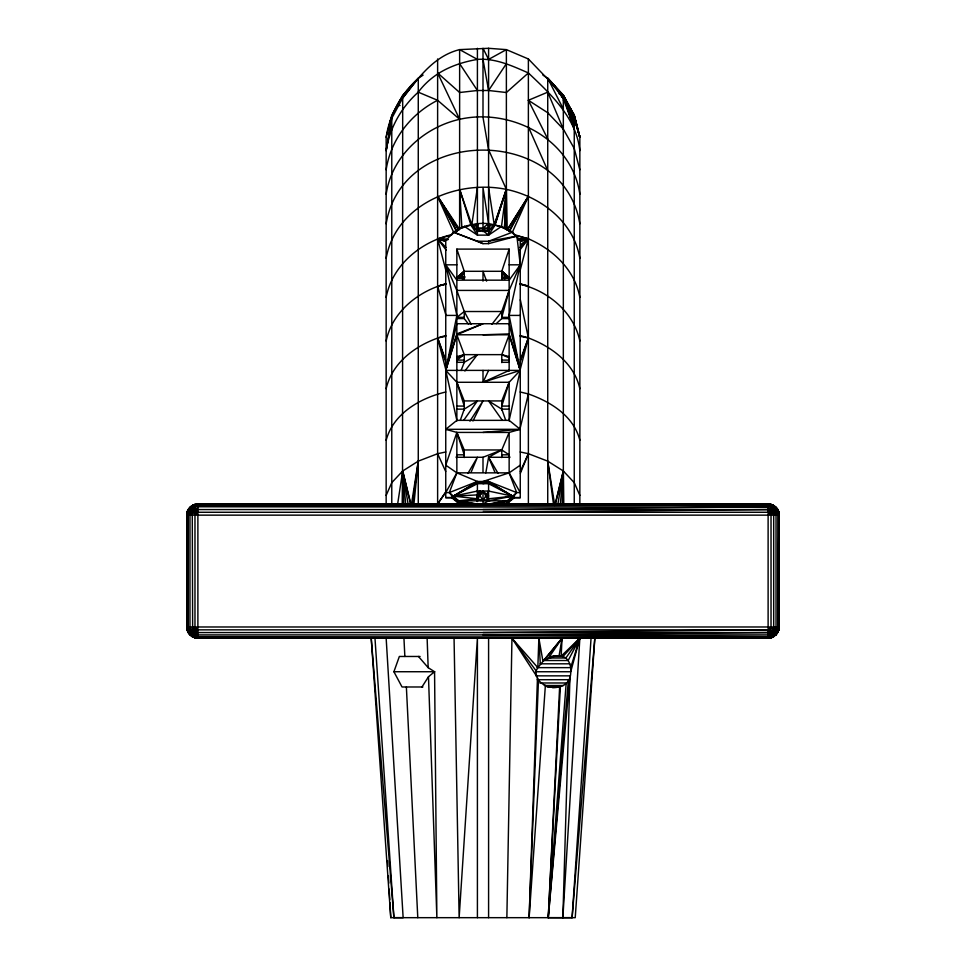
<?xml version="1.0" encoding="UTF-8"?>
<svg xmlns="http://www.w3.org/2000/svg" width="966" height="966" viewBox="0 0 966 966"><rect width="100%" height="100%" fill="white"/><g stroke="black" fill="none" stroke-linecap="round" stroke-linejoin="round"><path stroke-width="1.45" d="M528.378 58.974L528.378 503.95L464.006 503.95L453.368 497.768L445.749 497.768L445.749 240.703L453.452 232.178L458.657 228.93L459.623 229.425L459.635 49.616L488.591 48.3L506.377 49.628L528.378 58.974L563.335 95.26L574.251 115.268L579.841 137.22L579.841 504.361M768.115 503.986C774.116 503.902 779.188 509.154 778.934 515.144L778.91 626.982C779.248 632.984 774.092 638.272 768.115 638.14L197.885 638.14C192.946 638.164 188.346 634.626 187.102 629.856L187.102 512.27C188.358 507.5 192.959 504.023 197.885 503.974L768.115 503.986C773.911 503.986 779.707 509.118 778.934 515.144L777.811 626.982C777.956 632.488 774.261 638.611 768.115 638.14L768.115 503.986L553.615 504.361M402.52 504.88L402.689 98.037C418.133 78.174 433.843 55.968 459.635 49.616L477.409 59.397C495.401 58.032 512.306 65.905 528.378 72.957C551.091 94.547 576.219 117.562 579.841 150.624M402.424 505.182L402.689 471.01L418.266 461.144L437.622 453.706L445.809 451.979M501.728 279.138L501.777 271.301L509.142 249.107L456.858 249.107L456.858 421.055M477.433 231.78L477.554 224.498C470.442 224.837 462.134 225.67 456.918 230.85M197.885 638.14C191.884 638.236 186.788 633.02 187.102 626.982L187.102 512.27L188.189 509.565L194.975 504.361L771.025 504.361L777.811 509.565L778.91 512.27L778.91 629.88L776.036 634.904L773.223 635.58L768.115 634.904L197.885 634.904L192.814 635.58L189.976 634.904L188.189 632.561L187.102 629.856L194.975 637.777L197.885 638.14L197.885 503.974L412.385 504.361M477.433 231.707L477.554 224.498L475.248 225.754M520.251 497.55L514.298 497.502L507.319 503.636L502.03 503.95L512.632 497.792L516.689 492.588L488.591 481.491L477.409 481.466L456.858 472.857L445.749 492.588L449.299 492.588L453.452 496.15L477.409 494.906L483 491.066L483 504.047L507.476 503.95L507.355 500.823L512.572 496.15L516.689 492.588L520.251 492.588L509.142 472.857L456.858 472.857L445.749 465.177L456.858 432.418L509.142 432.442L520.251 429.315L509.142 420.355L456.858 420.355L445.749 429.315L456.858 432.418L464.248 449.963L464.248 457.582M552.117 504.361L547.734 503.95L547.734 78.306C559.628 89.5 565.919 104.449 574.251 118.118L579.841 137.22L574.251 115.268L563.335 95.26L547.734 78.306L542.892 75.094M477.204 501.608L477.325 495.582M506.86 917.676L511.956 638.2L537.833 667.639L536.13 670.863C534.512 690.738 571.365 694.747 570.737 671.744L579.841 638.2L483 638.188L768.115 637.777L773.706 636.666L772.353 633.237L776.036 626.982L776.036 515.144L774.575 508.708L773.223 506.57L768.115 505.52L483 504.361M499.76 503.95L490.692 503.986L507.355 500.823L512.572 499.011L512.632 497.792L520.251 497.792L520.251 240.715L512.572 232.178L501.426 226.491L488.591 235.124L477.409 235.124L477.554 224.498L475.248 225.887M535.744 675.85L569.976 675.85L562.864 917.7L548.253 917.676L559.628 687.224M507.935 501.269L507.85 503.95L507.319 503.636M562.236 504.904L563.335 471.01L563.335 98.291L547.734 78.306L563.335 108.989M545.367 685.51L529.126 917.676L537.482 677.649M543.943 660.515L553.663 656.409L559.072 655.878L562.055 638.2L542.977 661.384L538.871 638.2L537.833 667.639L562.055 638.2L561.161 656.095C568.334 657.013 571.377 665.345 570.737 671.744L535.562 671.744M529.126 917.676L538.485 679.702M386.159 258.308C395.686 204.599 456.906 179.265 506.377 189.384L504.481 228.507L506.377 189.384L488.591 149.778L483 117.345L483 48.3L488.591 59.409L506.377 49.628L506.377 229.425L507.355 228.93L509.094 230.85M547.203 687.092L560.352 687.092L548.253 917.676L569.976 675.85M553.192 655.878L561.161 656.095L579.841 638.2L562.864 917.7L572.101 917.676L591.059 638.2M629.518 638.043L594.863 638.115L575.229 917.676L390.771 917.676L371.21 638.188L336.482 638.043M512.632 497.792L514.733 497.502L512.632 497.792L512.572 496.15L488.591 498.782L483 500.823L479.897 495.401L481.466 493.24L480.223 491.066L479.897 495.401L477.409 498.782L458.657 500.823L453.452 499.011L451.702 497.502L445.749 497.538M572.101 917.676L594.79 638.2M558.082 90.418L547.734 78.306L561.898 93.702L559.012 93.702M560.256 505.121L563.335 471.01L547.734 461.144L528.378 453.706L520.191 451.979M768.115 634.904L769.781 632.561L773.355 630.665L773.706 626.982L773.706 515.144L772.353 508.949L770.989 506.764L768.115 505.52L197.885 505.508C189.879 500.581 181.56 521.423 192.814 506.57L197.885 505.508L189.976 507.271M411.262 505.46L418.266 461.144L413.895 504.361L418.266 503.95L418.266 78.306L423.108 75.094M187.102 515.144C186.921 510.241 190.483 505.882 194.975 504.361M188.189 632.561L191.401 633.418L196.219 632.561L769.781 632.561L774.575 633.418L776.036 626.982L777.34 630.665L771.025 637.777L768.115 638.14M456.483 457.775L456.858 454.817L464.248 454.817L456.858 432.418L456.858 473.678M501.777 279.295L501.777 271.301C502.815 271.12 511.4 280.273 508.72 277.435L501.777 271.301L464.248 271.301L456.858 277.435L456.858 278.486M461.917 228.338L459.635 189.384L470.925 225.054L477.409 230.777L488.591 230.777L494.435 225.018L501.426 226.491L502.272 227.457L501.426 227.046L506.377 189.384C540.996 196.593 573.828 221.963 579.841 258.308M188.189 626.982L187.464 512.137L188.189 515.144L188.189 626.982L188.66 630.665L191.051 635.338L192.27 636.654L197.885 637.777M188.189 515.144L188.66 511.509L191.051 506.764M412.385 504.989L418.266 461.144M477.409 187.609L471.794 224.824L477.409 230.777L471.263 225.018M397.461 505.206L402.689 471.01L391.773 482.65L386.159 495.389M456.858 277.435L464.248 277.435L464.405 276.336L464.429 278.691M557.853 504.361L563.335 471.01L574.251 482.65L579.841 495.401M477.409 59.397C453.984 63.502 432.901 72.619 418.266 92.168C401.204 107.431 389.648 127.947 386.159 150.624L391.773 118.275L402.689 98.037L418.266 78.306C401.252 93.75 389.636 114.435 386.159 137.22L386.159 504.349M477.409 501.306L477.409 481.466L453.452 496.15L458.657 500.823L507.355 500.823L506.86 503.684L505.037 503.938L507.476 503.95M386.159 150.624L391.773 118.275L391.773 505.049M191.401 633.418L189.976 626.982L189.976 515.144L195.011 506.764L768.115 507.271L769.781 509.565L773.355 511.521L776.036 515.144L777.678 509.565L773.706 505.52L768.115 504.361L483 503.974L488.591 500.823L512.572 496.15L488.591 481.491L477.409 481.974L453.452 496.15L477.409 498.782L483 500.823L488.591 491.066L512.572 496.15L488.591 481.986L483 481.974M485.801 472.917L488.591 457.268L501.777 449.963L509.142 432.442L509.142 473.678M456.858 420.355L445.749 370.389L456.858 315.411L445.749 264.817L456.858 264.817M482.239 492.153L477.409 494.906L478.653 497.079L479.064 495.172L483 491.066L488.591 495.908L485.801 495.956L488.591 498.782M509.142 420.355L520.251 370.389L509.142 315.411L520.251 264.817L516.882 236.127L488.591 241.246L477.409 241.234L453.452 232.178L452.197 234.569M464.248 410.152L464.248 400.926L456.858 382.282L445.749 370.389L456.858 323.731L509.142 323.731L520.251 370.389L509.142 382.282L501.777 400.926L501.777 410.164M555.402 504.252L563.335 471.01L563.589 505.182M520.336 427.491L528.378 393.947L520.191 391.991M777.811 626.982L777.811 515.144L778.548 512.137L774.575 508.708L769.781 509.565L196.219 509.565L189.614 508.937M555.124 504.023L563.335 471.01L563.48 504.892M512.258 232.504L528.378 196.327L507.102 229.908L507.355 228.93L508.611 230.814M386.159 137.22L391.773 115.268L402.689 95.248L418.266 78.306M520.263 369.302L528.378 337.943L520.324 299.726M520.251 269.961L528.378 238.807L514.455 234.678M508.575 501.197L507.85 503.95L508.997 501.149M386.159 169.799C390.602 139.732 410.719 113.891 437.622 100.295L459.635 119.301C511.255 107.552 572.126 139.164 579.841 194.287M386.159 194.287C391.653 156.625 423.313 127.464 459.635 119.301L437.622 72.957L459.635 92.507L477.409 90.502L488.591 90.502L506.377 92.519L528.378 72.957M386.159 223.822C402.206 125.52 563.83 125.544 579.841 223.834M456.302 457.377L457.147 454.515M445.749 370.389L456.858 333.91L483 323.731L456.858 334.791L445.749 370.389L520.251 370.389L509.142 333.91L483 334.791M456.858 406.07L464.248 406.07L456.858 382.282L509.142 382.282L501.777 406.082L509.142 406.082M386.159 297.431C392.172 265.312 420.705 241.826 451.545 234.678M507.102 229.908L506.377 189.384L495.087 225.066L488.591 235.124L483 230.777M506.377 189.384L494.737 225.018L488.591 230.777L488.47 224.523L494.435 225.018L506.377 189.384L494.242 224.824L488.591 230.777L495.087 225.066L500.159 226.648M386.159 341.034C392.148 311.837 418.399 291.032 446.183 283.738M520.384 361.417L528.378 337.943L520.191 335.516M460.311 420.258L464.248 409.137L477.409 400.926L463.716 420.295M188.66 630.665L189.976 626.982L195.011 635.338L197.885 636.654L771.448 637.162L768.115 629.88L197.885 629.856L190.483 630.846L188.66 630.665L187.102 626.982L778.91 626.982L777.34 630.665L775.553 630.846L768.115 629.88L483 632.561M422.879 686.983L402.025 686.983L393.911 671.732L399.356 656.469L420.077 656.469M386.159 388.718C392.594 360.463 419.377 342.809 445.809 335.504M772.353 508.949L773.706 505.52M192.27 636.654L193.671 633.225L190.483 630.846M520.288 360.004L528.378 337.943C551.574 346.637 574.275 363.276 579.841 388.718M501.777 362.624L501.777 354.643L509.142 334.791L456.858 334.791L464.248 354.643L464.248 362.624M458.476 503.95L464.006 503.95L458.681 503.636L453.452 499.011L453.368 497.768L449.299 492.588L456.858 472.857M461.084 370.533L464.248 362.31L477.409 354.643L464.9 370.992M386.159 440.279C393.295 413.4 420.367 397.98 445.809 391.991M520.396 473.243L528.378 453.706L520.312 471.456M776.036 634.904L778.91 629.88L777.34 630.665M504.952 277.435L503.177 278.486L503.612 277.435L509.142 277.435M471.118 472.241L477.409 457.268L467.906 473.425M188.334 509.565L188.66 511.509L197.885 512.27L768.115 512.27L770.989 506.764L773.223 506.57L776.036 507.271L777.811 509.565M197.885 507.271L195.096 512.137L194.975 515.144L194.975 626.982L197.885 629.856L194.552 637.137L197.885 636.654M509.142 264.817L520.251 264.817L509.142 290.428L501.777 311.523L491.948 324.262M769.781 632.561L771.025 626.982L771.025 515.144L769.781 509.565M778.91 629.88L774.937 635.338M488.591 370.437L483 382.282L520.251 370.389L509.142 334.791M472.954 420.959L483 400.926L469.947 421.14M456.858 249.107L464.248 271.301L461.06 277.411L465.008 277.013M509.251 231.755L528.378 196.327L507.355 230.029M509.613 230.149L528.378 196.327M460.673 277.399L464.248 271.301L464.248 279.295M503.177 278.486L503.805 277.435M196.219 632.561L192.645 630.665L194.975 626.982L195.096 630.037L197.885 634.904M421.961 686.983L428.481 676.743L434.567 671.732L428.167 667.663L418.459 656.469M771.025 515.144L774.575 508.708L776.41 508.949L777.811 515.144M506.377 63.684L488.591 90.502L483 59.397M778.548 630.049L776.41 633.237L773.223 635.58M457.389 230.814L458.657 228.93L458.91 229.884L437.622 196.327L453.742 232.504M445.652 492.068L437.622 503.95L477.409 504.047L475.634 503.974M548.507 658.003L562.055 638.2M445.411 492.829L437.622 503.95L437.622 58.974M520.251 264.817L509.142 280.176L456.858 280.164L445.749 264.817L456.858 290.416L464.248 311.523L471.179 324.322M519.793 250.182L528.378 238.807C553.192 249.409 574.915 270.045 579.841 297.431M459.575 277.411L464.248 271.301L456.858 277.979L464.248 271.301L459.333 277.435M768.115 515.144L770.892 512.137L777.34 511.521M458.536 277.435L464.248 271.301M520.046 247.417L528.378 238.807L515.446 235.438M768.115 629.88L771.025 626.982L773.355 630.665M496.258 323.658L501.777 318.587L509.142 318.587M504.566 279.102L506.438 277.435L501.777 271.301L501.777 277.435M501.777 318.587L501.777 311.523L464.248 311.523L456.858 317.331L464.248 317.331M520.722 244.555L528.378 238.807L517.643 239.302M775.553 630.846L770.989 635.338L768.115 636.666L483 634.904L768.115 632.561M457.86 277.435L456.689 278.293L464.248 277.797M462.799 227.722L464.561 226.491L477.409 235.124L470.925 225.054L465.841 226.648M488.591 491.066L477.409 491.066L453.452 496.15L477.409 482.408L488.591 482.42L512.572 496.15L488.591 483.7L483 483.676L483 481.466L509.142 472.857L520.251 465.189M457.449 501.197L458.186 503.95L458.657 500.823L477.409 504.047M458.729 503.95L461.905 503.986M195.011 506.764L196.219 509.565L192.645 511.509L192.27 515.144L192.645 630.665M478.653 497.079L478.206 494.942L481.466 493.24L477.409 494.906L479.897 495.401L477.409 491.066L477.82 494.918M453.452 496.15L477.409 483.676L483 483.676L488.591 482.42L488.591 481.491M509.142 370.437L483 382.282L483 370.401M456.858 357.806L464.248 354.643L501.777 354.643L509.142 356.647M547.734 138.935L528.378 100.295L547.734 92.168L563.335 129.118L574.251 148.535L579.841 169.811M449.299 492.588L477.409 481.466M456.858 457.268L483 457.268L501.777 449.963L509.142 454.817L509.517 457.775M513.803 234.593L512.572 232.178L488.591 241.246L488.591 243.637L483 243.625L453.452 232.178M520.71 241.343L528.378 238.807L517.933 239.508M520.541 241.102L528.378 238.807L518.09 239.628M456.858 356.647L464.248 354.643L456.858 360.089L464.248 360.089M488.591 243.637L516.882 236.127L517.836 238.687M445.894 315.061L437.622 286.117L446.195 283.883M450.554 235.438L437.622 238.807L445.749 269.949M437.622 286.117L446.22 284.197M194.552 505.013L197.885 504.361L326.882 504.735M445.809 336.337L437.622 337.943L445.737 369.302M506.184 504.047L505.037 503.938M770.989 506.764L483 509.565M507.355 500.823L488.591 504.047L490.366 503.986M768.115 505.52L771.448 505.025M518.319 239.954L528.378 238.807M560.352 687.092L552.443 687.623M774.575 633.418L777.811 632.561M483 432.418L520.251 429.315L445.749 429.315M768.115 512.27L770.892 512.137M483 512.27L768.115 509.565M694.494 504.735L768.115 504.361L639.118 504.735M407.278 90.249L408.751 90.249M561.403 96.829L564.204 96.829M563.335 100.573L566.221 100.573L563.335 95.26M565.472 104.642L568.455 104.642M397.086 105.511L400.057 105.511M567.803 108.784L570.713 108.784M569.868 112.696L572.85 112.696L574.251 115.268L571.28 115.002M390.361 120.762L391.073 120.762M477.409 48.3L477.409 227.964L488.591 227.964M477.409 227.964L477.554 228.942L488.591 228.942L488.47 224.523L490.619 225.694M501.777 277.797L509.324 278.293M456.858 290.416L509.142 290.428L501.777 317.343L509.142 317.343M445.749 315.411L456.858 315.411M509.142 315.411L520.251 315.411M456.858 318.587L464.248 318.587L468.631 324.335M501.777 360.089L509.142 360.089M456.858 362.31L464.248 362.31M501.777 362.31L509.142 362.31M464.248 400.926L501.777 400.926M456.858 409.137L464.248 409.137M502.284 420.295L488.591 400.926L501.777 409.137L509.142 409.137M464.248 449.963L501.777 449.963L501.777 457.594M501.777 454.817L509.142 454.817M494.894 472.241L488.591 457.268L509.142 457.268M187.066 515.144L778.934 515.144M194.975 637.777L771.025 637.777M594.078 638.2L725.225 638.14M549.473 656.409L563.045 656.409L579.841 638.2L570.689 667.639L537.011 667.639M547.843 658.003L565.847 658.003L579.841 638.2L568.153 660.515L543.037 660.515M540.139 663.811L569.807 663.811M393.911 671.732L434.64 671.732M537.205 679.702L568.419 679.702L548.253 917.676L566.185 682.986L539.897 682.986M544.365 685.51L563.444 685.51M371.21 638.188L393.911 917.676L403.136 917.688L386.159 638.188M197.885 504.361L271.506 504.735M501.97 277.387L503.612 277.435M448.079 239.496L437.622 238.807L446.22 250.182M447.91 239.628L437.622 238.807L445.954 247.417M458.657 500.823L475.308 503.974L466.24 503.95L458.657 500.823L459.14 503.684M520.191 336.337L528.378 337.943M519.793 284.209C547.782 290.512 573.84 312.115 579.841 341.034M462.002 276.88L464.248 277.435M519.865 283.907L528.378 286.141L519.829 283.75M445.459 241.102L437.622 238.807L445.314 241.343M418.266 92.168L437.622 100.295M477.409 241.234L483 243.625M528.378 393.947C550.596 401.747 573.768 415.96 579.841 440.279M501.777 354.643L509.142 357.831M477.409 498.782L480.766 500.545M501.426 227.046L512.572 232.178M490.631 225.803L488.47 224.523L488.567 231.623L488.53 227.698M528.378 100.295L547.734 112.744L563.335 129.118M501.426 226.491L503.201 227.722M486.357 231.405L483 228.942L483 231.671M192.814 635.58L189.614 633.225L187.464 630.037M477.554 228.942L480.827 231.405L477.554 229.051L477.482 227.698M471.662 224.897L477.409 230.777M191.051 635.338L187.102 629.856M563.335 98.291L574.251 128.864L573.707 117.321L575.567 121.354M507.476 277.435L501.777 271.301L505.327 277.411M506.679 277.435L501.777 271.301L509.142 278.908M536.13 670.863L511.956 638.2L536.13 675.463M460.951 276.916L462.593 279.259M774.937 506.764L776.41 508.949M459.623 229.425L437.622 196.327L456.749 231.755M459.635 63.647L477.409 90.502M458.657 230.029L437.622 196.327L456.411 230.149M196.219 509.565L197.885 512.27L194.975 515.144L191.401 508.708L189.976 515.144L188.66 511.509M488.591 457.268L498.118 473.425M483 491.066L488.591 500.823L488.591 483.7M192.27 505.508L193.671 508.937M461.627 276.204L462.931 278.896M777.678 509.565L778.91 512.27L778.91 515.144M437.622 453.706L445.688 471.456M528.378 126.836L547.734 170.523M462.183 276.868L463.209 279.234L462.279 276.88M462.122 276.143L463.185 278.872M509.142 472.857L516.689 492.588M445.7 360.004L437.622 337.943L445.616 361.417M486.562 281.13L483 271.301L483 281.13M501.777 409.137L505.701 420.258M459.635 189.384L471.794 224.824C479.064 222.868 486.961 222.904 494.242 224.824L488.591 187.609M565.267 102.227L574.251 128.864L571.763 114.169M462.521 276.517L463.378 279.053M566.161 103.93L574.251 128.864L569.614 110.426M567.404 106.357L574.251 128.864M508.853 454.527L509.71 457.377M575.265 121.04L579.841 137.22L574.468 116.125M575.567 120.605L579.841 137.22L574.251 118.118L574.251 505.049M403.788 504.892L402.689 471.01L410.9 504.023M405.768 505.121L402.689 471.01L410.61 504.252M477.409 491.066L478.206 494.942M402.689 471.01L408.147 504.361M554.762 505.46L547.734 461.144L553.615 504.989M480.223 491.066L480.682 494.314M374.977 638.188L393.911 917.676M538.871 638.2L540.296 663.811M387.547 860.573L387.885 866.587M388.392 875.607L388.815 883.117M389.165 889.131L389.757 899.648M389.926 902.655L390.771 917.676M406.372 686.983L417.783 917.676M403.945 638.188L404.851 656.469M427.129 638.188L428.167 667.663M428.481 676.743L436.874 917.676L434.567 671.732M458.089 501.269L458.186 503.95M454.056 638.188L459.14 917.676L477.409 638.188L477.409 917.676M477.482 495.413L477.554 501.221M488.53 226.732L488.579 231.78M509.142 249.107L509.142 371.161M509.142 382.282L509.142 421.055M488.591 48.3L488.591 235.124M488.591 638.2L488.591 917.676M483 457.268L483 472.169M464.248 311.523L464.248 318.587M464.561 226.491L463.74 227.457L464.561 226.491M488.591 223.532L483 227.964L483 187.609L488.591 223.532M451.702 497.502L453.368 497.768L451.702 497.502"/></g></svg>
